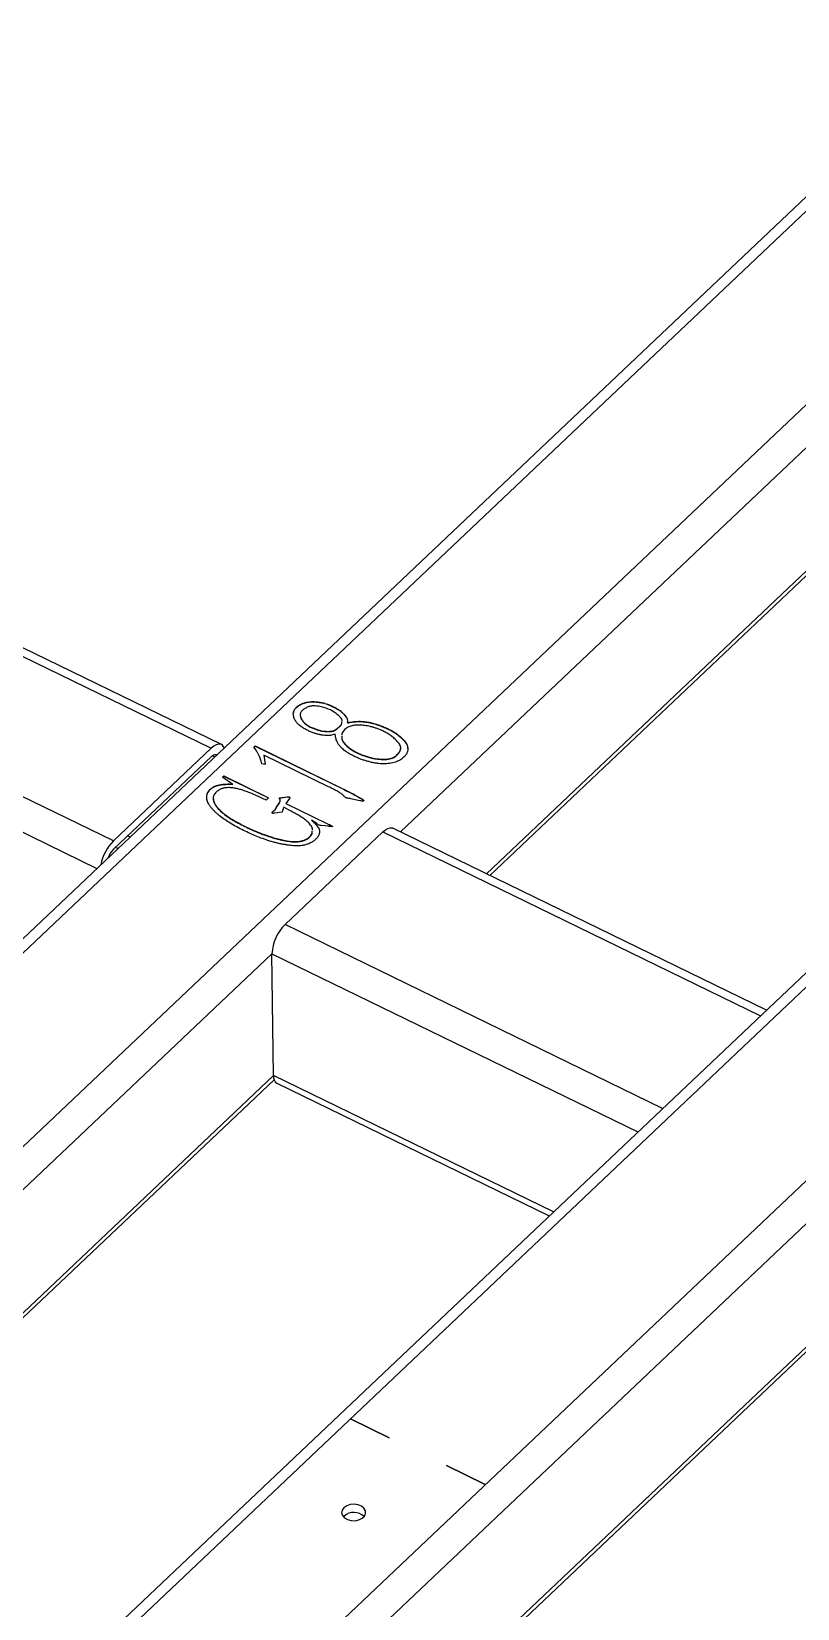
# Model space of a CAD drawing. Header units: millimetres. Extents: x 0 to 14850, y 0 to 10500.
# Drawn here: x 10332 to 11235, y 3514 to 5376 of the extents above; entities that cross this region are included whole.
import ezdxf

# ---------------------------------------------------------------- set-up
doc = ezdxf.new("R2010")
doc.units = ezdxf.units.MM
doc.header["$LTSCALE"] = 50

msp = doc.modelspace()

# ---------------------------------------------------------------- linework, layer by layer
for p, q in [((10214, 3269.9), (13342.9, 6236.4)), ((13324.8, 6236.3), (10199.6, 3273.3)), ((13502.2, 6158.8), (10373.2, 3192.3)), ((10395.1, 3162.3), (13524, 6128.7)), ((10393.6, 3009.6), (13522.5, 5976.1)), ((13525.8, 5984.9), (10396.8, 3018.4)), ((12053.9, 5947.4), (9555.6, 3578.8)), ((9567.4, 3573.1), (12072, 5947.6)), ((12231.3, 5869.9), (9726.7, 3495.4)), ((10767, 4430.9), (12253.1, 5839.9)), ((12254.9, 5696.1), (10868.3, 4381.5)), ((10872.3, 4379.6), (12251.6, 5687.3)), ((8939, 5312.1), (10543.6, 4529.6)), ((10555.6, 4534), (8946.1, 5318.9)), ((10428.3, 4420.2), (8823.6, 5202.7)), ((8794.4, 5175.1), (10408.8, 4387.8)), ((10644.8, 4578.3), (10644.8, 4578.6)), ((10688.8, 4577.9), (10688.8, 4578.2)), ((10704.5, 4562.3), (10704.3, 4559.9)), ((10664.5, 4552.9), (10664.5, 4553.2)), ((10690.2, 4543.7), (10689.9, 4546.2)), ((10694.2, 4554.4), (10694.2, 4554.7)), ((10704.3, 4559.6), (10704.3, 4559.9)), ((10762.2, 4546.5), (10762.2, 4546.9)), ((10543.6, 4529.6), (10428.3, 4420.2)), ((10594, 4531), (10595.5, 4532.5)), ((10596.6, 4527.3), (10594, 4531)), ((10594.1, 4530.8), (10595.5, 4532.2)), ((10595.5, 4532.5), (10698.8, 4481.9)), ((10595.5, 4532.2), (10595.5, 4532.5)), ((10595.5, 4532.2), (10698.8, 4481.6)), ((10428.4, 4410.4), (10543.8, 4519.8)), ((10547.7, 4519.4), (10544.9, 4520.8)), ((10607.3, 4510.4), (10603.4, 4511.4)), ((10605.8, 4521.6), (10607.3, 4510.4)), ((10682, 4484.2), (10605.8, 4521.6)), ((10605.8, 4521.3), (10605.8, 4521.6)), ((10605.8, 4521.3), (10607.2, 4510.4)), ((10731.8, 4518.3), (10731.8, 4518.6)), ((10763.4, 4522.3), (10763.4, 4522.6)), ((10556.9, 4495.4), (10558.6, 4497)), ((10569.1, 4487), (10556.9, 4495.4)), ((10557.1, 4495.2), (10558.6, 4496.7)), ((10558.6, 4497), (10611.4, 4471.2)), ((10558.6, 4496.7), (10558.6, 4497)), ((10558.6, 4496.7), (10611.2, 4471)), ((10564.8, 4487.5), (10569.1, 4487)), ((10564.8, 4487.2), (10564.8, 4487.5)), ((10564.8, 4487.2), (10569.1, 4486.7)), ((10569.1, 4486.7), (10569.1, 4487)), ((10542.5, 4480.8), (10542.5, 4481.1)), ((10545.9, 4470.2), (10545.9, 4469.8)), ((10611.4, 4471.2), (10608.6, 4468.3)), ((10623.8, 4471), (10633.3, 4472.5)), ((10624.9, 4469.3), (10623.8, 4471)), ((10624, 4470.8), (10633.3, 4472.2)), ((10635.8, 4470.3), (10631.5, 4464.6)), ((10633.3, 4472.2), (10633.3, 4472.5)), ((10636.5, 4471.3), (10635.8, 4470.3)), ((10698.8, 4481.6), (10698.8, 4481.9)), ((10716.9, 4468.1), (10708.3, 4470)), ((10720.1, 4467.5), (10716.9, 4468.1)), ((10615.5, 4454.2), (10618.9, 4457.4)), ((10615.5, 4453.9), (10618.9, 4457.1)), ((10615.5, 4453.9), (10615.5, 4454.2)), ((10615.5, 4453.6), (10615.5, 4453.9)), ((10627.4, 4454.3), (10618.4, 4453)), ((10618.9, 4457.4), (10620.9, 4460.7)), ((10618.9, 4457.1), (10620.9, 4460.4)), ((10618.9, 4457.1), (10618.9, 4457.4)), ((10620.9, 4460.7), (10623.6, 4464.7)), ((10620.9, 4460.4), (10623.6, 4464.4)), ((10620.9, 4460.4), (10620.9, 4460.7)), ((10623.6, 4464.4), (10623.6, 4464.7)), ((10627.9, 4456.5), (10627.4, 4454.3)), ((10634.9, 4457.1), (10629.2, 4460.1)), ((10631.5, 4464.6), (10680, 4441)), ((10631.6, 4464.3), (10631.5, 4464.6)), ((10631.6, 4464.3), (10680, 4440.7)), ((10585.2, 4436.3), (10585.2, 4436.6)), ((10630.7, 4321.5), (10746.1, 4430.9)), ((10668.2, 4440.7), (10662.1, 4444.9)), ((10662.1, 4444.6), (10662.1, 4444.9)), ((10669.7, 4439.3), (10668.2, 4440.7)), ((10677.9, 4438.2), (10673.3, 4438.6)), ((10681.2, 4437.6), (10677.9, 4438.2)), ((10680, 4440.7), (10680, 4441)), ((10746.1, 4430.9), (11191.5, 4213.7)), ((11198.6, 4220.5), (10758, 4435.3)), ((10433.6, 4411.2), (10430.7, 4412.6)), ((10445.3, 4426.4), (10448.1, 4425)), ((10658.9, 4424), (10658.9, 4424.3)), ((11076.1, 4104.3), (10630.7, 4321.5)), ((9762, 3478.2), (10615.3, 4287.1)), ((10617.1, 4143.3), (10615.3, 4287.1)), ((10615.3, 4287.1), (11046.9, 4076.7)), ((10617.1, 4143.3), (9863.3, 3428.8)), ((9867.3, 3426.8), (10617.8, 4138.3)), ((10947.4, 3982.3), (10617.1, 4143.3)), ((10621, 4134.2), (10942.3, 3977.5)), ((10753.7, 3715.7), (10708.1, 3737.9)), ((10708.1, 3737.9), (10708.1, 3737.9)), ((10708.1, 3737.9), (10753.7, 3715.7)), ((10708.1, 3737.9), (10708.1, 3737.9)), ((10753.7, 3715.7), (10753.7, 3715.7)), ((10866.7, 3660.6), (10821.1, 3682.8)), ((10821.1, 3682.8), (10821.1, 3682.8)), ((10821.1, 3682.8), (10866.7, 3660.6)), ((10821.1, 3682.8), (10821.1, 3682.8)), ((10866.7, 3660.6), (10866.7, 3660.6)), ((10700.3, 3623.3), (10699.5, 3622.4))]:
    msp.add_line(p, q)
at = {"flags": 128}
for points in [[(10558.8, 4529.9), (10558.2, 4531.2), (10556.8, 4533.2), (10554.8, 4534.4), (10552.4, 4534.5), (10549.6, 4533.8), (10546.7, 4532.1), (10543.6, 4529.6)], [(10543.8, 4519.8), (10545.3, 4521.1), (10546.8, 4521.9), (10548.1, 4522.3), (10549.3, 4522.2), (10550.2, 4521.8)], [(10746.1, 4430.9), (10749.1, 4433.4), (10752.1, 4435), (10754.8, 4435.8), (10757.2, 4435.6), (10758, 4435.3)], [(10700.2, 3633), (10698.1, 3630.2), (10697.5, 3627), (10698.4, 3623.9), (10700.7, 3621.2), (10704.3, 3619.1), (10708.6, 3618), (10713.3, 3617.8), (10717.8, 3618.7), (10721.6, 3620.6), (10724.3, 3623.2), (10725.7, 3626.2), (10725.5, 3629.4), (10723.8, 3632.4), (10720.9, 3634.8), (10716.9, 3636.4), (10712.3, 3637.1), (10707.7, 3636.7), (10703.5, 3635.3), (10700.2, 3633)]]:
    msp.add_lwpolyline(points, dxfattribs=at)
for centre, radius, start, end in [((10467.6, 4381.5), 55.2, 135.4812, 168.8278), ((10447.5, 4391.5), 27, 135.2475, 160.774), ((10667.8, 4284.2), 52.6, 134.876, 176.7905), ((10626.4, 4142), 9.45, 171.6444, 235.1878), ((10711.8, 3609.9), 17.6, 46.5508, 130.6916)]:
    msp.add_arc(centre, radius, start, end)
for points, knots in [([(10644.8, 4578.6), (10645.4, 4579.1), (10646.5, 4580.1), (10648.7, 4581.3), (10651, 4582.4), (10653.5, 4583.3), (10656.2, 4584), (10659, 4584.5), (10661.9, 4584.7), (10665.9, 4584.7), (10670.8, 4584.3), (10675.6, 4583.4), (10679.3, 4582.2), (10682.3, 4581.1), (10685.5, 4579.7), (10687.7, 4578.7), (10688.8, 4578.2)], [0, 0, 0, 0, 0.056245, 0.112283, 0.168584, 0.227069, 0.285708, 0.344499, 0.404173, 0.465068, 0.586616, 0.705868, 0.768847, 0.838512, 0.915693, 1, 1, 1, 1]), ([(10644.8, 4578.3), (10645.4, 4578.8), (10646.5, 4579.8), (10648.7, 4581), (10651, 4582.1), (10653.5, 4583), (10656.2, 4583.7), (10659, 4584.2), (10661.9, 4584.4), (10665.9, 4584.4), (10670.8, 4583.9), (10675.6, 4583.1), (10679.3, 4581.9), (10682.3, 4580.8), (10685.5, 4579.4), (10687.7, 4578.4), (10688.8, 4577.9)], [0, 0, 0, 0, 0.056245, 0.112283, 0.168584, 0.227069, 0.285708, 0.344499, 0.404173, 0.465068, 0.586616, 0.705868, 0.768847, 0.838512, 0.915693, 1, 1, 1, 1]), ([(10673.7, 4578.7), (10672.5, 4578.9), (10669.9, 4579.3), (10666.7, 4579.7), (10664, 4579.7), (10662, 4579.5), (10659.9, 4579.1), (10657.2, 4578.2), (10654.2, 4576.8), (10652.3, 4575.3), (10651.4, 4574.6)], [0, 0, 0, 0, 0.154374, 0.313995, 0.394313, 0.477446, 0.563445, 0.653938, 0.83395, 1, 1, 1, 1]), ([(10651.3, 4554.1), (10650.6, 4554.7), (10649.1, 4555.7), (10647.1, 4557.3), (10645.4, 4558.9), (10643.6, 4561.1), (10641.9, 4564), (10640.8, 4567.1), (10640.5, 4569.5), (10640.4, 4571.1), (10640.7, 4572.7), (10641.4, 4574.5), (10642.8, 4576.5), (10644.1, 4577.9), (10644.8, 4578.6)], [0, 0, 0, 0, 0.082311, 0.159666, 0.233198, 0.302947, 0.438643, 0.576336, 0.643215, 0.704328, 0.760923, 0.814203, 0.911518, 1, 1, 1, 1]), ([(10640.9, 4570.7), (10640.9, 4571.4), (10640.7, 4574.2), (10643, 4576.6), (10644.8, 4578.3)], [0, 0, 0, 0, 0.272539, 1, 1, 1, 1]), ([(10651.4, 4574.6), (10650.9, 4574), (10650, 4573), (10649, 4571.5), (10648.6, 4569.9), (10648.5, 4568), (10649.3, 4565.6), (10650.7, 4562.8), (10653, 4560.1), (10656.1, 4557.5), (10659.9, 4555), (10663, 4553.8), (10664.5, 4553.2)], [0, 0, 0, 0, 0.071299, 0.136474, 0.194926, 0.25057, 0.360115, 0.470105, 0.589093, 0.721738, 0.861764, 1, 1, 1, 1]), ([(10648.6, 4568.1), (10648.9, 4567), (10649.4, 4564.9), (10651.7, 4560.9), (10656.5, 4556.5), (10661.8, 4554.1), (10664.5, 4552.9)], [0, 0, 0, 0, 0.165157, 0.332324, 0.666245, 1, 1, 1, 1]), ([(10698.1, 4561.7), (10698.2, 4561.8), (10698.6, 4563.3), (10696.2, 4566.1), (10691.8, 4570.4), (10684.5, 4575.2), (10677.3, 4577.5), (10673.7, 4578.7)], [0, 0, 0, 0, 0.020262, 0.182998, 0.346561, 0.673559, 1, 1, 1, 1]), ([(10688.8, 4578.2), (10690, 4577.5), (10692.2, 4576.2), (10695.1, 4574.6), (10697.2, 4573), (10698.7, 4571.6), (10700.2, 4570), (10701.7, 4568.2), (10703, 4566.4), (10703.8, 4564.8), (10704.5, 4563.5), (10704.5, 4562.6), (10704.5, 4562.3)], [0, 0, 0, 0, 0.155101, 0.30701, 0.387148, 0.475653, 0.573182, 0.681863, 0.786749, 0.875237, 0.944999, 1, 1, 1, 1]), ([(10688.8, 4577.9), (10690, 4577.2), (10692.2, 4575.9), (10695.1, 4574.3), (10697.2, 4572.7), (10698.7, 4571.3), (10700.3, 4569.7), (10701.7, 4567.9), (10703, 4566.1), (10703.8, 4564.5), (10704.5, 4563.1), (10704.5, 4562.3), (10704.5, 4562)], [0, 0, 0, 0, 0.155101, 0.30701, 0.387148, 0.475653, 0.573182, 0.681863, 0.786749, 0.875237, 0.944999, 1, 1, 1, 1]), ([(10704.3, 4559.9), (10705.3, 4560.1), (10707.1, 4560.4), (10709.7, 4560.8), (10712, 4561.1), (10714.6, 4561.4), (10717.8, 4561.5), (10721.7, 4561.4), (10726, 4560.9), (10730.6, 4560.2), (10735.6, 4559), (10740.9, 4557.3), (10746.4, 4555.2), (10751.9, 4552.9), (10757.2, 4550.1), (10760.5, 4548), (10762.2, 4546.9)], [0, 0, 0, 0, 0.0463439, 0.0871636, 0.123222, 0.1533966, 0.2109486, 0.2718147, 0.337738, 0.4113154, 0.4939065, 0.5865016, 0.685825, 0.7857264, 0.8894065, 1, 1, 1, 1]), ([(10704.3, 4559.6), (10705.3, 4559.7), (10707.1, 4560), (10709.7, 4560.5), (10712, 4560.8), (10714.6, 4561.1), (10717.8, 4561.2), (10721.7, 4561.1), (10726, 4560.6), (10730.6, 4559.9), (10735.6, 4558.7), (10740.9, 4557), (10746.4, 4554.9), (10751.9, 4552.6), (10757.2, 4549.8), (10760.5, 4547.7), (10762.2, 4546.5)], [0, 0, 0, 0, 0.0463439, 0.0871636, 0.123222, 0.1533966, 0.2109486, 0.2718147, 0.337738, 0.4113154, 0.4939065, 0.5865016, 0.685825, 0.7857264, 0.8894065, 1, 1, 1, 1]), ([(10689.9, 4546.2), (10689.2, 4546.1), (10687.8, 4545.7), (10685.6, 4545.1), (10683.2, 4544.6), (10680.5, 4544.6), (10677.5, 4544.8), (10674, 4545.3), (10670.4, 4545.9), (10666.7, 4546.9), (10662.8, 4548.2), (10658.9, 4550), (10654.9, 4552), (10652.5, 4553.4), (10651.3, 4554.1)], [0, 0, 0, 0, 0.053434, 0.107324, 0.163255, 0.224724, 0.295074, 0.37871, 0.468807, 0.558239, 0.655713, 0.77207, 0.891668, 1, 1, 1, 1]), ([(10664.5, 4553.2), (10665.8, 4552.7), (10668.3, 4551.7), (10672, 4550.6), (10675.7, 4549.9), (10679.1, 4549.6), (10682.1, 4549.6), (10684.7, 4549.7), (10686.8, 4550), (10688.5, 4550.5), (10689.9, 4551.2), (10691.3, 4552.1), (10692.8, 4553.3), (10693.7, 4554.2), (10694.2, 4554.7)], [0, 0, 0, 0, 0.133261, 0.255762, 0.366272, 0.469506, 0.561692, 0.638402, 0.701344, 0.75072, 0.798925, 0.855828, 0.922723, 1, 1, 1, 1]), ([(10664.5, 4552.9), (10665.8, 4552.4), (10668.3, 4551.4), (10672, 4550.3), (10675.7, 4549.6), (10679.1, 4549.3), (10682.1, 4549.3), (10684.8, 4549.4), (10686.8, 4549.7), (10688.5, 4550.2), (10689.9, 4550.9), (10691.3, 4551.8), (10692.8, 4553), (10693.7, 4553.9), (10694.2, 4554.4)], [0, 0, 0, 0, 0.133261, 0.255762, 0.366272, 0.469506, 0.561692, 0.638402, 0.701344, 0.75072, 0.798925, 0.855828, 0.922723, 1, 1, 1, 1]), ([(10711.7, 4520.5), (10710.5, 4521.1), (10708.2, 4522.2), (10705.2, 4524), (10702.5, 4525.8), (10700.2, 4527.5), (10698.3, 4529.3), (10696.6, 4530.9), (10695.2, 4532.6), (10693.6, 4534.6), (10692.2, 4536.9), (10691.2, 4539.5), (10690.7, 4541.7), (10690.3, 4543.1), (10690.2, 4543.7)], [0, 0, 0, 0, 0.104943, 0.202551, 0.292301, 0.374643, 0.451275, 0.522764, 0.588844, 0.651021, 0.760599, 0.855843, 0.935463, 1, 1, 1, 1]), ([(10694.2, 4554.7), (10695.4, 4555.8), (10697.5, 4557.6), (10697.8, 4559.8), (10697.9, 4560.7)], [0, 0, 0, 0, 0.618602, 1, 1, 1, 1]), ([(10694.2, 4554.4), (10695.4, 4555.5), (10697.5, 4557.3), (10697.8, 4559.5), (10697.9, 4560.4)], [0, 0, 0, 0, 0.6186021, 1, 1, 1, 1]), ([(10697.8, 4544.1), (10697.6, 4543.1), (10697.3, 4540.3), (10700.2, 4535.8), (10706.4, 4529.7), (10716.7, 4523.2), (10726.7, 4520.1), (10731.8, 4518.6)], [0, 0, 0, 0, 0.076242, 0.230148, 0.38437, 0.692341, 1, 1, 1, 1]), ([(10697.8, 4543.8), (10697.6, 4542.8), (10697.3, 4540), (10700.2, 4535.5), (10706.4, 4529.4), (10716.7, 4522.9), (10726.7, 4519.8), (10731.8, 4518.3)], [0, 0, 0, 0, 0.076242, 0.230148, 0.38437, 0.692341, 1, 1, 1, 1]), ([(10701.3, 4552), (10699.8, 4550.4), (10697.7, 4548.2), (10697.8, 4545.8), (10697.8, 4545.2)], [0, 0, 0, 0, 0.7702804, 1, 1, 1, 1]), ([(10746.1, 4550.1), (10744.8, 4550.6), (10742.3, 4551.8), (10738.5, 4553.2), (10734.8, 4554.4), (10731.3, 4555.3), (10728, 4556), (10724.9, 4556.5), (10721.9, 4556.9), (10718.4, 4557.1), (10714.1, 4557), (10710.1, 4556.4), (10707.1, 4555.5), (10705, 4554.6), (10703, 4553.4), (10701.9, 4552.5), (10701.3, 4552)], [0, 0, 0, 0, 0.096211, 0.184842, 0.26703, 0.343252, 0.413617, 0.478141, 0.538239, 0.593882, 0.696464, 0.795273, 0.843841, 0.893476, 0.945513, 1, 1, 1, 1]), ([(10763.4, 4522.6), (10763.9, 4523), (10764.8, 4524), (10765.9, 4525.5), (10766.7, 4527.2), (10767.2, 4528.9), (10767.3, 4530.7), (10766.8, 4532.7), (10765.6, 4534.7), (10763.4, 4537.5), (10760.2, 4540.8), (10755.9, 4544.4), (10751.2, 4547.4), (10747.8, 4549.2), (10746.1, 4550.1)], [0, 0, 0, 0, 0.050961, 0.101994, 0.153027, 0.20506, 0.25889, 0.316967, 0.381879, 0.455015, 0.602438, 0.738357, 0.868282, 1, 1, 1, 1]), ([(10762.2, 4546.9), (10764, 4545.5), (10767.4, 4542.8), (10770.9, 4539.1), (10773, 4536.3), (10774.3, 4534.3), (10775.1, 4532.4), (10775.6, 4530.2), (10775.6, 4527.5), (10774.7, 4524.3), (10773, 4521.3), (10771.2, 4519.6), (10770.4, 4518.8)], [0, 0, 0, 0, 0.174417, 0.339156, 0.415336, 0.483806, 0.544851, 0.599351, 0.700955, 0.801996, 0.902006, 1, 1, 1, 1]), ([(10762.2, 4546.5), (10764.1, 4545.1), (10767.9, 4542.1), (10772.2, 4537.1), (10775.6, 4532.9), (10775.2, 4530.2), (10775.1, 4529.5)], [0, 0, 0, 0, 0.297836, 0.595624, 0.892581, 1, 1, 1, 1]), ([(10603.4, 4511.4), (10603.1, 4512.4), (10602.6, 4514.3), (10601.9, 4516.8), (10601.1, 4518.9), (10600.1, 4521.3), (10598.5, 4524), (10597.2, 4526.2), (10596.6, 4527.3)], [0, 0, 0, 0, 0.1795186, 0.3365151, 0.4679989, 0.5771274, 0.7798212, 1, 1, 1, 1]), ([(10763.4, 4522.3), (10764.5, 4523.5), (10766.5, 4525.6), (10766.9, 4528.2), (10767, 4529.3)], [0, 0, 0, 0, 0.551932, 1, 1, 1, 1]), ([(10770.4, 4518.8), (10769.6, 4518.1), (10768.2, 4516.9), (10765.5, 4515.3), (10762.6, 4513.9), (10759.4, 4512.8), (10756, 4512.1), (10752.4, 4511.5), (10748.7, 4511.3), (10744.9, 4511.3), (10740.9, 4511.6), (10736.8, 4512.2), (10732.7, 4513), (10728.4, 4514.1), (10724.1, 4515.4), (10719.8, 4516.9), (10715.7, 4518.6), (10713, 4519.8), (10711.7, 4520.5)], [0, 0, 0, 0, 0.054749, 0.107772, 0.161339, 0.215827, 0.270999, 0.326697, 0.383271, 0.44175, 0.502383, 0.566433, 0.633448, 0.704198, 0.777248, 0.850625, 0.925145, 1, 1, 1, 1]), ([(10731.8, 4518.6), (10733.5, 4518.2), (10737.2, 4517.4), (10741.9, 4516.9), (10745.6, 4516.8), (10748.2, 4516.7), (10750.5, 4516.8), (10753.1, 4517.1), (10756.1, 4517.7), (10759.1, 4519.1), (10761.5, 4520.7), (10762.8, 4522), (10763.4, 4522.6)], [0, 0, 0, 0, 0.159639, 0.326212, 0.407548, 0.480088, 0.54668, 0.604265, 0.708881, 0.810366, 0.908405, 1, 1, 1, 1]), ([(10731.8, 4518.3), (10733.5, 4517.9), (10737.2, 4517.1), (10741.9, 4516.6), (10745.6, 4516.5), (10748.2, 4516.4), (10750.5, 4516.5), (10753.1, 4516.8), (10756.1, 4517.4), (10759.1, 4518.8), (10761.5, 4520.4), (10762.8, 4521.7), (10763.4, 4522.3)], [0, 0, 0, 0, 0.159639, 0.326212, 0.407548, 0.480088, 0.54668, 0.604265, 0.708881, 0.810366, 0.908405, 1, 1, 1, 1]), ([(10542.5, 4481.1), (10543, 4481.6), (10543.9, 4482.4), (10545.5, 4483.5), (10547.2, 4484.4), (10549.6, 4485.5), (10553.1, 4486.5), (10556.9, 4487.1), (10559.8, 4487.3), (10561.8, 4487.4), (10563.4, 4487.5), (10564.4, 4487.5), (10564.8, 4487.5)], [0, 0, 0, 0, 0.0935705, 0.1825143, 0.2690925, 0.3543046, 0.5284601, 0.715, 0.80627, 0.8835446, 0.9481365, 1, 1, 1, 1]), ([(10542.5, 4480.8), (10543, 4481.2), (10543.9, 4482.1), (10545.5, 4483.2), (10547.2, 4484.1), (10549.6, 4485.2), (10553.1, 4486.2), (10556.9, 4486.8), (10559.8, 4487), (10561.8, 4487.1), (10563.4, 4487.2), (10564.4, 4487.2), (10564.8, 4487.2)], [0, 0, 0, 0, 0.0935705, 0.1825143, 0.2690925, 0.3543046, 0.5284601, 0.715, 0.80627, 0.8835446, 0.9481365, 1, 1, 1, 1]), ([(10566, 4441.3), (10563.9, 4442.7), (10559.5, 4445.4), (10554.4, 4449.2), (10550.5, 4452.5), (10547.7, 4455), (10545.2, 4457.7), (10543, 4460.4), (10541, 4463), (10539.6, 4465.6), (10538.7, 4467.9), (10538.3, 4470.1), (10538.3, 4472.1), (10538.3, 4473.8), (10538.7, 4475.3), (10539.4, 4477), (10540.6, 4478.9), (10541.9, 4480.4), (10542.5, 4481.1)], [0, 0, 0, 0, 0.126875, 0.26151, 0.330229, 0.398329, 0.466356, 0.533691, 0.597757, 0.655467, 0.70742, 0.754407, 0.796644, 0.833775, 0.865799, 0.893553, 0.945163, 1, 1, 1, 1]), ([(10538.4, 4470.6), (10538.4, 4472.2), (10538.3, 4475.9), (10541, 4479.1), (10542.5, 4480.8)], [0, 0, 0, 0, 0.4586236, 1, 1, 1, 1]), ([(10550.5, 4478.9), (10549.8, 4478.2), (10548.5, 4477), (10547.1, 4475), (10546.2, 4472.9), (10545.8, 4470.8), (10546, 4468.5), (10546.7, 4466.1), (10548.1, 4463.6), (10549.9, 4461), (10552.1, 4458.4), (10554.6, 4455.8), (10557.4, 4453.4), (10561.3, 4450.3), (10566.3, 4446.9), (10572.5, 4443.2), (10578.8, 4439.8), (10583.1, 4437.7), (10585.2, 4436.6)], [0, 0, 0, 0, 0.042953, 0.083374, 0.123258, 0.162895, 0.204395, 0.249812, 0.299201, 0.353806, 0.411254, 0.468748, 0.525799, 0.582908, 0.694352, 0.798766, 0.899666, 1, 1, 1, 1]), ([(10546.5, 4469.9), (10546.4, 4468.5), (10546.4, 4464.9), (10550.7, 4459.7), (10557.7, 4452.2), (10569.5, 4444.3), (10579.9, 4439), (10585.2, 4436.3)], [0, 0, 0, 0, 0.090481, 0.241924, 0.393553, 0.696624, 1, 1, 1, 1]), ([(10608.6, 4468.3), (10607.7, 4468.8), (10605.7, 4469.7), (10602.6, 4471.3), (10599.3, 4472.8), (10596.4, 4474.2), (10593.9, 4475.2), (10591.7, 4476.1), (10589.2, 4477), (10585.7, 4478.4), (10581.4, 4480), (10576.4, 4481.5), (10571.4, 4482.6), (10567.3, 4483.1), (10563.9, 4483.2), (10561.5, 4483), (10559.3, 4482.8), (10556.7, 4482.2), (10553.5, 4481), (10551.5, 4479.6), (10550.5, 4478.9)], [0, 0, 0, 0, 0.051377, 0.111407, 0.174691, 0.237462, 0.271062, 0.309597, 0.352539, 0.400917, 0.494837, 0.576505, 0.652267, 0.73063, 0.769331, 0.805062, 0.838334, 0.870025, 0.93318, 1, 1, 1, 1]), ([(10623.6, 4464.7), (10623.8, 4464.9), (10624.4, 4465.7), (10624.8, 4466.9), (10625.3, 4468.2), (10625, 4469), (10624.9, 4469.3)], [0, 0, 0, 0, 0.191467, 0.503414, 0.805851, 1, 1, 1, 1]), ([(10623.6, 4464.4), (10623.8, 4464.6), (10624.4, 4465.4), (10624.8, 4466.6), (10625.3, 4467.9), (10625, 4468.7), (10624.9, 4469)], [0, 0, 0, 0, 0.191467, 0.503414, 0.805851, 1, 1, 1, 1]), ([(10633.3, 4472.5), (10633.8, 4472.5), (10634.6, 4472.5), (10635.6, 4472.2), (10636.4, 4471.8), (10636.5, 4471.5), (10636.5, 4471.3)], [0, 0, 0, 0, 0.316288, 0.601624, 0.845531, 1, 1, 1, 1]), ([(10633.3, 4472.2), (10633.8, 4472.2), (10634.6, 4472.2), (10635.6, 4471.9), (10636.4, 4471.5), (10636.5, 4471.2), (10636.5, 4471)], [0, 0, 0, 0, 0.316288, 0.601624, 0.845531, 1, 1, 1, 1]), ([(10708.3, 4470), (10707.4, 4470.1), (10706, 4470.4), (10704.1, 4470.8), (10702.9, 4471.1), (10702.1, 4471.4), (10701.6, 4472), (10700.7, 4472.8), (10699.7, 4473.9), (10698.3, 4475), (10696.8, 4476.2), (10695, 4477.4), (10693, 4478.7), (10691, 4479.8), (10688.9, 4480.8), (10687, 4481.8), (10684.6, 4483), (10682.9, 4483.8), (10682, 4484.2)], [0, 0, 0, 0, 0.076319, 0.131961, 0.169365, 0.186991, 0.214493, 0.258357, 0.313999, 0.378545, 0.44759, 0.518041, 0.596108, 0.689468, 0.746404, 0.817828, 0.901672, 1, 1, 1, 1]), ([(10698.8, 4481.9), (10699.7, 4481.5), (10701.4, 4480.6), (10704, 4479.3), (10706.2, 4478.1), (10708.3, 4477.1), (10710.1, 4476.2), (10711.7, 4475.3), (10713, 4474.7), (10715, 4473.6), (10717.8, 4472), (10720.6, 4470.3), (10722.5, 4469), (10723.3, 4468.4), (10723.7, 4467.7), (10723.4, 4467.5), (10723.2, 4467.4)], [0, 0, 0, 0, 0.103659, 0.198756, 0.284256, 0.361191, 0.429603, 0.488406, 0.538633, 0.580357, 0.724989, 0.862564, 0.920189, 0.960408, 0.983938, 1, 1, 1, 1]), ([(10698.8, 4481.6), (10703.2, 4479.4), (10709.9, 4476.1), (10717.5, 4471.9), (10721, 4469.7), (10722.8, 4468.5), (10723.4, 4467.9), (10723.6, 4467.6), (10723.6, 4467.5), (10723.6, 4467.5)], [0, 0, 0, 0, 0.510205, 0.765204, 0.892942, 0.956092, 0.989329, 0.997568, 1, 1, 1, 1]), ([(10618.4, 4453), (10617.9, 4452.9), (10617.1, 4452.7), (10616.1, 4452.8), (10615.7, 4453.2), (10615.4, 4453.4), (10615.4, 4453.8), (10615.5, 4454.1), (10615.5, 4454.2)], [0, 0, 0, 0, 0.350484, 0.527084, 0.64708, 0.750783, 0.854774, 1, 1, 1, 1]), ([(10629.2, 4460.1), (10629, 4459.7), (10628.7, 4458.9), (10628.4, 4457.8), (10628.1, 4457.1), (10628, 4456.6), (10627.9, 4456.5)], [0, 0, 0, 0, 0.362799, 0.652475, 0.863991, 1, 1, 1, 1]), ([(10663, 4432.8), (10663.1, 4433.2), (10663.4, 4435.3), (10661, 4439), (10655.8, 4444.8), (10646.5, 4450.7), (10638.7, 4455), (10634.9, 4457.1)], [0, 0, 0, 0, 0.036662, 0.196894, 0.357435, 0.678549, 1, 1, 1, 1]), ([(10723.2, 4467.4), (10723.2, 4467.4), (10722.9, 4467.3), (10722.4, 4467.2), (10721.3, 4467.2), (10720.6, 4467.4), (10720.1, 4467.5)], [0, 0, 0, 0, 0.055423, 0.244187, 0.536828, 1, 1, 1, 1]), ([(10667.8, 4423.3), (10666.9, 4422.3), (10665.2, 4420.5), (10661.7, 4418.3), (10657.9, 4416.5), (10654.4, 4415.5), (10651.5, 4414.9), (10649.1, 4414.6), (10646.4, 4414.5), (10643.6, 4414.5), (10640.5, 4414.6), (10637.1, 4414.9), (10633.5, 4415.4), (10629.7, 4416), (10625.6, 4416.7), (10621.4, 4417.7), (10617.1, 4418.8), (10611.3, 4420.5), (10604.4, 4422.8), (10596.7, 4425.8), (10589.2, 4429.1), (10581.5, 4432.7), (10573.6, 4436.7), (10568.6, 4439.8), (10566, 4441.3)], [0, 0, 0, 0, 0.0403, 0.080356, 0.119472, 0.157357, 0.176759, 0.197542, 0.220121, 0.244249, 0.270492, 0.298956, 0.330404, 0.364108, 0.400246, 0.437627, 0.477386, 0.518632, 0.599479, 0.673497, 0.746929, 0.82693, 0.911502, 1, 1, 1, 1]), ([(10585.2, 4436.6), (10588, 4435.3), (10594, 4432.5), (10601.8, 4429.3), (10608.3, 4426.9), (10613, 4425.3), (10617.5, 4423.9), (10621.9, 4422.7), (10625.9, 4421.8), (10629.6, 4420.9), (10633, 4420.3), (10636, 4419.9), (10638.8, 4419.6), (10641.3, 4419.4), (10643.7, 4419.5), (10646.6, 4419.7), (10649.9, 4420.1), (10653.4, 4421.1), (10656.5, 4422.5), (10658.1, 4423.7), (10658.9, 4424.3)], [0, 0, 0, 0, 0.127726, 0.264557, 0.333237, 0.398282, 0.458923, 0.516222, 0.569135, 0.616933, 0.659121, 0.696472, 0.730072, 0.761207, 0.790391, 0.817478, 0.867286, 0.911985, 0.954733, 1, 1, 1, 1]), ([(10585.2, 4436.3), (10588.1, 4435), (10594, 4432.2), (10601.8, 4429), (10608.3, 4426.6), (10613, 4425), (10617.5, 4423.6), (10621.9, 4422.4), (10625.9, 4421.5), (10629.6, 4420.6), (10633, 4420), (10636, 4419.6), (10638.8, 4419.3), (10641.3, 4419.1), (10643.7, 4419.2), (10646.6, 4419.4), (10649.9, 4419.8), (10653.4, 4420.8), (10656.5, 4422.2), (10658.1, 4423.4), (10658.9, 4424)], [0, 0, 0, 0, 0.127726, 0.264557, 0.333237, 0.398282, 0.458923, 0.516222, 0.569135, 0.616933, 0.659121, 0.696472, 0.730072, 0.761207, 0.790391, 0.817478, 0.867286, 0.911985, 0.954733, 1, 1, 1, 1]), ([(10658.9, 4424.3), (10660.5, 4425.8), (10662.9, 4428.1), (10662.9, 4430.8), (10662.9, 4431.8)], [0, 0, 0, 0, 0.63462, 1, 1, 1, 1]), ([(10658.9, 4424), (10660.5, 4425.5), (10662.9, 4427.8), (10662.9, 4430.5), (10662.9, 4431.5)], [0, 0, 0, 0, 0.63462, 1, 1, 1, 1]), ([(10662.1, 4444.9), (10662.5, 4444.5), (10663.5, 4443.4), (10665.4, 4441.6), (10667.5, 4439.3), (10669.3, 4437.1), (10670.5, 4435.2), (10671.1, 4433.5), (10671.4, 4431.8), (10671.3, 4430), (10670.9, 4428.2), (10670.2, 4426.5), (10669.2, 4424.8), (10668.3, 4423.8), (10667.8, 4423.3)], [0, 0, 0, 0, 0.066931, 0.160895, 0.277311, 0.408832, 0.478532, 0.549522, 0.621851, 0.69747, 0.774652, 0.849586, 0.925122, 1, 1, 1, 1]), ([(10662.1, 4444.6), (10662.5, 4444.1), (10663.5, 4443.1), (10665.4, 4441.3), (10667.5, 4439), (10669.3, 4436.8), (10670.5, 4434.9), (10671, 4433.7), (10671.1, 4433), (10671.1, 4433)], [0, 0, 0, 0, 0.0669309, 0.1608946, 0.2773114, 0.4088318, 0.4785325, 0.5495225, 0.56, 0.56, 0.56, 0.56]), ([(10673.3, 4438.6), (10672.6, 4438.6), (10671.3, 4438.7), (10670.2, 4439.1), (10669.7, 4439.3)], [0, 0, 0, 0, 0.565776, 1, 1, 1, 1]), ([(10680, 4441), (10680.6, 4440.7), (10681.6, 4440.2), (10683.1, 4439.5), (10684.3, 4438.9), (10685.2, 4438.4), (10686, 4438), (10686.4, 4437.7), (10686.7, 4437.5), (10686.6, 4437.2), (10685.3, 4437.4), (10684, 4437.3), (10682.4, 4437.4), (10681.5, 4437.6), (10681.2, 4437.6)], [0, 0, 0, 0, 0.146232, 0.27484, 0.380762, 0.466522, 0.532268, 0.575424, 0.601747, 0.60972, 0.67756, 0.799963, 0.923195, 1, 1, 1, 1]), ([(10680, 4440.7), (10682.1, 4439.6), (10684.3, 4438.5), (10686.5, 4437.3), (10686.7, 4437.2), (10686.7, 4437.2), (10686.7, 4437.2), (10686.7, 4437.1)], [0, 0, 0, 0, 0.933041, 0.975532, 0.985693, 0.994921, 1, 1, 1, 1])]:
    msp.add_open_spline(points, degree=3, knots=knots)

doc.saveas('drawing.dxf')
